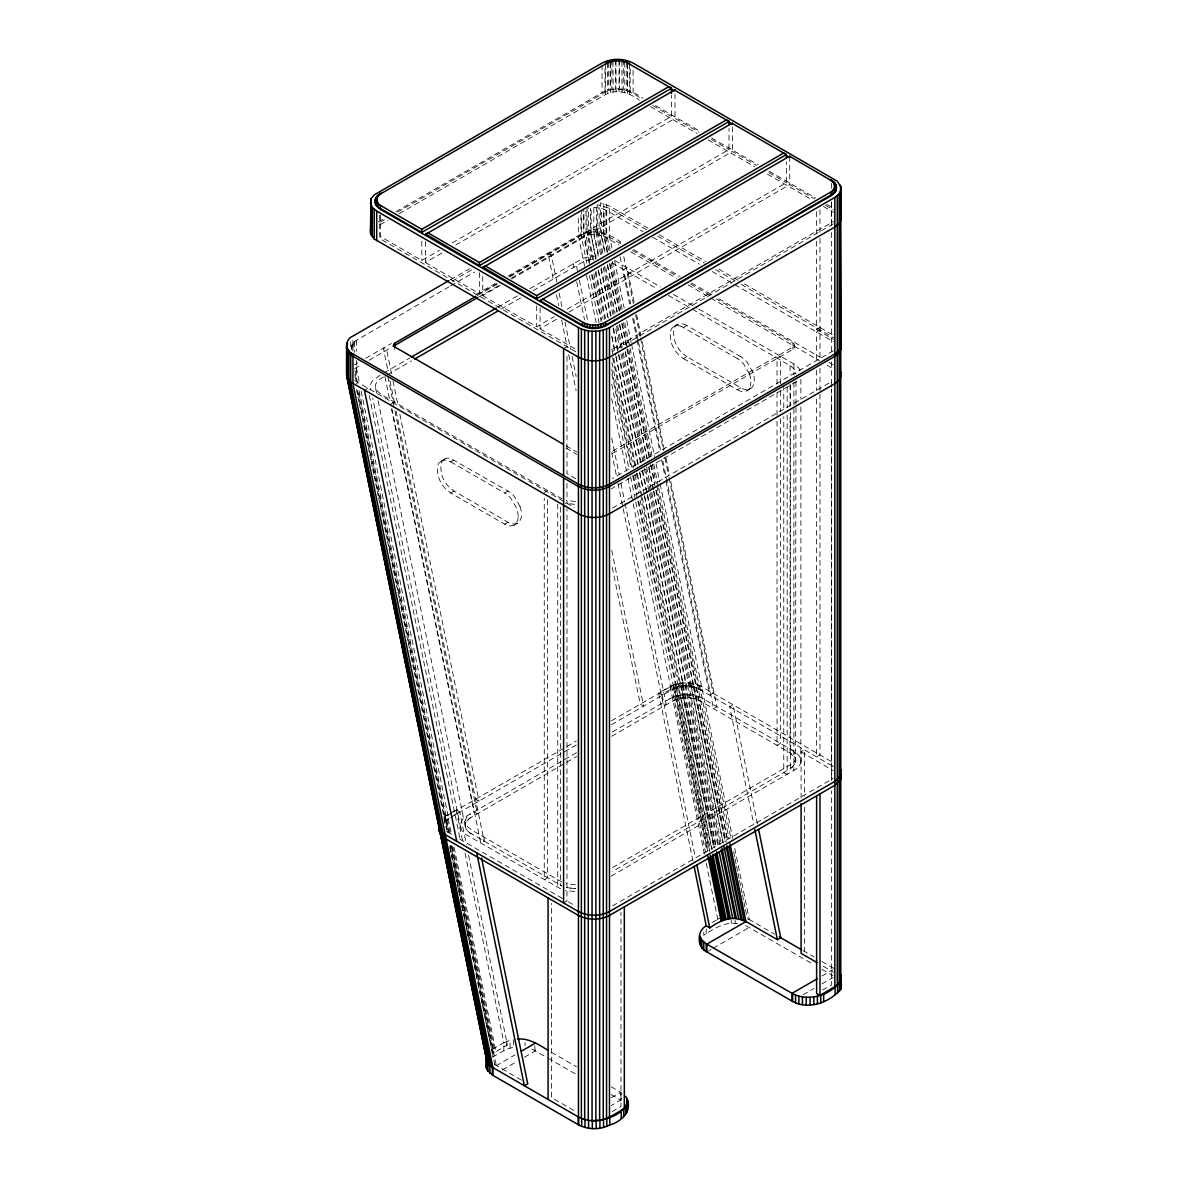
<?xml version="1.0" encoding="UTF-8"?>
<svg xmlns="http://www.w3.org/2000/svg" width="1188" height="1188" viewBox="0 0 1188 1188"><rect width="100%" height="100%" fill="white"/><g stroke="black" fill="none" stroke-linecap="round" stroke-linejoin="round"><path stroke-width="0.75" stroke-dasharray="5 3.75" d="M612.518 905.88L831.466 779.476L831.466 389.1M831.466 387.258L831.466 381.704L833.382 380.383M750.935 382.016L750.356 386.204M560.647 507.291L560.647 885.283L561.879 885.936L471.087 833.575C463.201 830.145 462.889 817.582 470.611 813.825M471.087 833.575C466.052 831.318 462.949 824.101 467.597 820.002A18.533 10.692 0 0 1 470.611 817.715L576.626 756.518M449.034 286.813L356.341 340.332L352.138 344.282L351.514 348.901M795.96 407.514L795.5 763.513L790.525 768.695L612.473 871.487M444.817 821.25L452.509 815.933M361.152 391.149L448.633 818.666L445.485 821.175L356.89 388.224M791.609 767.997L795.812 762.444L795.722 759.191M468.547 855.137L507.35 1044.772L493.169 1053.459L450.623 845.307M520.032 506.43L514.241 496.406A19.008 10.974 60 0 0 508.048 491.09L450.608 458.434A19.067 11.004 60 0 0 444.401 459.073L438.936 463.038A18.934 10.93 60 0 0 437.377 467.344L437.852 474.799A19.201 11.093 60 0 0 439.872 480.501L441.03 482.729A19.067 11.004 60 0 0 445.515 488.847L450.698 493.035L504.677 524.19L509.637 525.972L513.186 525.616A19.186 11.078 60 0 0 515.978 523.656L517.656 520.389A19.008 10.974 60 0 0 518.131 516.32M444.401 459.058L442.307 461.093A19.067 11.004 60 0 0 440.748 465.429L441.223 472.854A19.201 11.093 60 0 0 443.243 478.556L444.401 480.769A19.067 11.004 60 0 0 448.886 486.902L454.083 491.09L508.048 522.245L513.023 524.012L516.557 523.67A19.186 11.078 60 0 0 519.349 521.71L521.027 518.443A19.157 11.063 60 0 0 521.547 514.449M796.688 381.496L611.033 489.011M611.033 876.209L796.688 768.695A23.879 13.781 0 0 0 800.385 758.078L798.93 755.434L793.896 751.172L700.489 697.237C692.084 692.871 681.481 692.619 673.032 696.955L611.672 732.387M612.607 349.198L833.486 221.458M833.382 223.79L612.518 351.514M833.382 350.772L612.518 478.497M831.466 779.476L833.382 778.155M737.659 923.64C725.096 921.517 713.661 928.556 703.786 935.357L703.786 932.238M443.807 817.032L449.019 813.929M491.476 1049.999L492.396 1049.375M354.588 368.785L361.122 364.835M470.611 817.715L466.81 820.908L465.206 826.135M378.319 221.844L384.734 218.147M395.946 211.672L602.064 92.664C615.146 85.536 631.392 89.442 642.708 98.218M379.982 222.275L384.778 219.513M397.564 212.132L605.331 92.174C617.522 85.388 631.912 91.58 641.995 99.317M380.086 224.725L388.105 220.092M399.317 213.617L605.435 94.609C616.513 88.521 629.967 92.857 639.337 100.163M379.937 215.236L379.937 236.278L421.814 260.454L439.426 250.297M452.227 242.901L671.458 116.32L671.458 95.292M425.393 241.476L425.393 262.518L442.99 252.361M455.791 244.966L675.022 118.384L698.841 132.135M450.445 279.759L469.631 268.696M452.049 281.185L472.824 269.186M450.623 285.892L474.606 272.052M354.559 364.731L357.751 362.889M365.741 358.271L391.312 343.51M476.032 294.609L495.203 283.531M507.989 276.151L578.304 235.551C592.129 227.962 609.073 232.967 620.819 242.174L617.448 244.119M425.393 262.518L479.373 293.674L496.97 283.516M509.771 276.121L729.001 149.554L729.001 128.512M477.413 295.441L497.282 283.977M509.504 276.908L590.525 230.13A4.767 2.747 0 0 1 597.267 230.13L621.725 244.253M369.112 360.216L391.491 347.312M478.927 296.896L498.812 285.432M511.36 278.096L590.525 232.477A4.767 2.747 0 0 1 597.267 232.477L618.666 244.832M482.744 276.344L482.744 295.634L500.341 285.462M511.538 279.002L732.372 151.5L756.192 165.251M380.086 375.141L372.364 380.962A23.938 13.825 0 0 0 370.908 389.248M384.14 372.794L409.756 358.004M497.802 307.172L518.621 295.159M529.818 288.684L583.159 258.212L591.787 256.088L599.94 255.984M383.457 377.086L380.769 378.645A18.533 10.692 0 0 0 377.739 380.932L375.809 383.828L375.349 387.065A19.676 11.36 0 0 0 376.522 390.243L381.244 394.49L561.879 498.722M387.511 374.74L411.523 360.885M501.173 309.118L521.992 297.104M533.204 290.629L584.377 261.152L595.856 258.642M364.434 390.199L367.805 388.253M394.253 402.019L390.882 403.965L480.739 843.035L484.11 841.089L484.11 837.198M482.744 295.634L536.709 326.789L554.321 316.632M567.121 309.236L786.352 182.67L786.352 161.627M540.095 307.707L540.095 328.734L557.692 318.577M568.889 312.102L789.723 184.615L814.537 198.931M563.602 348.589L566.973 346.644M673.848 326.581L677.219 324.636M441.03 461.018A19.067 11.004 60 0 1 447.223 460.409L450.698 461.865L454.083 459.919M683.471 327.487L686.857 325.527L740.822 356.697L737.451 358.642L681.689 326.581M450.698 493.035L454.083 491.09M681.704 326.611A19.067 11.004 60 0 0 676.64 325.705L675.17 325.987A19.067 11.004 60 0 0 670.151 332.982L670.626 340.407A19.201 11.093 60 0 0 672.646 346.109L673.804 348.336A19.067 11.004 60 0 0 678.289 354.455L683.471 358.642L686.857 356.697L742.144 388.55A19.26 11.123 60 0 0 745.99 389.649L748.321 389.56A19.112 11.034 60 0 0 752.049 387.407A18.949 10.944 60 0 0 753.741 384.244L754.321 380.071A19.008 10.974 60 0 0 752.806 372.037L747.014 362.013A19.112 11.034 60 0 0 740.792 356.623M450.698 461.865L504.677 493.035L508.048 491.09M816.616 241.164L816.616 329.507L819.987 327.561M819.987 329.893L816.616 331.838L816.616 359.118L819.987 357.157L819.987 235.536M612.562 451.143L792.931 347A4.767 2.747 0 0 0 792.931 343.094L716.498 298.975M544.253 492.515L547.623 490.555M612.562 453.474L792.931 349.331A4.767 2.747 0 0 0 792.931 345.441L792.931 343.094M504.677 524.19L508.048 522.245M683.471 358.642L737.451 389.798L740.822 387.852M514.226 525.141L517.597 523.195M746.985 390.748L750.371 388.803M612.503 508.122L831.466 381.704M450.445 813.097L456.192 809.785L459.682 811.805L466.335 844.312M692.96 860.884L658.598 692.916L673.433 684.837M451.663 813.023L445.262 816.72L445.262 820.611L576.492 744.846M453.252 812.102L576.314 741.06M611.478 720.76L670.611 686.619C680.1 681.674 692.173 681.585 701.648 686.619L834.837 763.513M453.95 815.116L459.682 811.805M658.598 692.916L662.087 694.935C671.888 686.857 686.471 682.046 698.277 688.565L833.234 766.483M611.478 724.65L673.982 688.565C681.422 684.674 690.852 684.674 698.277 688.565M576.462 752.702L467.24 815.77C458.42 819.289 458.42 831.719 467.24 835.253L561.107 889.114M611.746 736.233L673.032 700.861C681.437 696.45 692.129 696.703 700.489 701.128L790.05 752.836L795.321 758.122M801.098 798.054L801.098 751.826L804.469 749.88L804.469 796.109M612.503 867.582L790.525 764.79C797.816 761.731 797.059 751.811 790.05 748.945M563.602 902.969L566.973 901.009L566.973 508.791M492.367 1049.36L503.861 1042.752L507.35 1044.772M711.968 922.571L718.814 918.74M492.367 1057.142L506.756 1049.108L513.662 1047.252L513.662 1039.455M496.094 1065.799L514.983 1054.885M502.39 1069.943L516.557 1061.775M524.428 1057.231L535.446 1050.86L535.446 1046.183M706.815 951.915L711.538 949.197M713.112 948.276L749.331 927.383M611.211 1097.727L620.671 1092.277L620.671 1100.058L611.211 1105.508M821.948 976.061L832.966 969.69M803.058 994.757L814.077 988.401M821.948 983.857L832.966 977.486M612.043 1111.597L620.953 1106.459L620.953 912.31M822.556 990.064L831.466 984.926L831.466 790.777M707.617 850.905L673.626 684.763C682.699 681.764 693.124 682.075 701.648 686.619L701.648 690.51C692.159 685.535 680.1 685.535 670.611 690.51L670.611 686.619L633.174 503.653M717.715 919.26L720.641 917.834M510.068 1048.009L510.068 1040.213L503.831 1042.737L503.831 1050.534M673.032 700.861C681.481 696.524 692.084 696.762 700.489 701.128M669.646 698.915L673.017 697.297A23.879 13.781 0 0 1 691.416 695.158L703.385 698.915M592.604 259.637L587.05 232.462L590.391 232.002L590.391 208.36M575.423 501.499L566.334 500.386M575.423 884.793L566.32 883.694M593.837 207.321L601.633 208.405L605.969 210.231L643.139 231.69M574.621 504.336L565.146 503.192M574.621 891.535L565.146 890.406M648.128 228.334L609.34 205.94L600.608 202.851L600.608 232.462L604.692 252.391M745.812 925.63L814.032 964.73M531.942 1049.108L546.495 1057.246M608.568 250.178L605.969 237.496C598.544 233.605 589.114 233.605 581.689 237.496L581.689 210.231M686.857 325.527L685.06 324.636A18.963 10.944 60 0 0 680.026 323.73L678.556 324.027A19.067 11.004 60 0 0 674.487 327.754A18.934 10.93 60 0 0 673.522 331.007L673.997 338.461A19.201 11.093 60 0 0 676.017 344.164L677.175 346.391A19.067 11.004 60 0 0 681.66 352.509L686.857 356.697M747.297 918.547L749.331 919.586L734.54 847.341M737.451 389.798L738.773 390.496A19.26 11.123 60 0 0 742.619 391.594L744.95 391.505A19.112 11.034 60 0 0 750.371 386.174M561.879 882.031L471.087 829.67L466.379 825.422L465.206 822.23M655.509 105.613L700.341 131.497M711.553 137.957L757.989 164.776M769.185 171.235L815.621 198.04M826.833 204.514L833.352 208.286M652.851 105.584L671.458 116.32M711.538 139.471L729.001 149.554M768.888 172.587L786.352 182.67M825.393 205.212L833.516 210.113M650.534 106.638L696.97 133.442M708.182 139.917L754.603 166.721M767.418 174.116L810.647 199.064M823.447 206.46L833.382 212.414M659.37 234.823L705.954 261.716M718.799 269.141L738.075 280.264M744.49 283.977L834.837 336.13M646.51 229.744L609.34 208.286L597.267 204.722L597.267 232.477M657.766 236.234L704.336 263.127M715.592 269.617L734.867 280.754M741.282 284.452L834.837 338.461M816.616 329.507L833.382 339.397M652.776 237.258L699.361 264.152M712.206 271.562L733.085 283.62M734.704 284.556L833.382 341.743M633.664 249.599L680.249 276.492M691.49 282.982L712.369 295.025M718.799 298.737L819.987 357.157M828.897 362.31L834.837 365.741M632.432 250.43L678.289 276.908M690.51 283.977L710.394 295.441M630.902 251.886L676.878 278.438M688.119 284.927L819.586 360.825M827.011 365.117L833.382 369.008M614.879 260.618L660.573 286.991M673.358 294.372L697.326 308.212M698.915 309.132L793.896 363.959L798.93 368.235L800.385 370.879M612.206 262.964L657.202 288.936M668.384 295.396L690.763 308.316M692.352 309.236L791.178 366.335L794.757 369.899L795.96 374.161M540.095 328.734L575.764 349.331M575.883 351.782L380.086 238.743L380.086 210.989M566.067 445.842L576.759 452.019M566.067 448.173L576.759 454.351M575.883 478.779L566.973 473.641L566.973 354.009M354.588 380.442L574.398 507.528M801.098 751.826L833.382 770.67M748.752 919.26L774.472 934.11M802.984 950.563L814.062 956.964M821.918 961.493L834.54 968.784M823.477 966.29L833.382 972.23M821.918 969.289L832.966 975.675M475.631 799.197L479.002 801.143L399.673 413.483M451.499 834.347L447.044 831.645M459.637 839.04L563.78 899.168M568.458 901.87L575.883 906.162M551.232 1052.182L576.477 1066.765M611.196 1086.797L621.25 1092.604L621.25 1100.4L611.196 1094.594M548.069 1058.152L576.477 1074.546M494.371 1064.3L521.458 1080.174M573.834 1110.424L551.455 1097.504L551.455 903.34M446.881 831.511L448.633 832.699L358.182 390.689M833.382 766.78L831.466 765.458L831.466 389.887M749.435 373.982L743.643 363.959A19.112 11.034 60 0 0 737.421 358.568M460.766 828.333L372.765 398.292M757.469 823.952L733.085 704.766L729.714 706.712L753.727 824.101M634.08 302.094L627.026 267.627L623.655 269.572L630.709 304.039M636.679 314.79L640.763 334.749M642.248 342.01L664.151 449.064M666.008 458.137L669.349 474.458M670.834 481.719L716.884 706.697L713.513 708.642L662.265 458.271M623.789 256.667L633.427 303.772M635.639 314.627L640.094 336.367M640.466 338.179L663.453 450.49M664.924 457.736L668.636 475.853M669.007 477.665L713.127 693.243L709.741 695.188L665.636 479.61M633.679 318.562L638.134 340.332M638.505 342.144L660.78 451.009M620.032 256.801L629.67 303.905M632.64 318.399L636.723 338.313M637.095 340.124L659.696 450.638M661.553 459.697L665.265 477.799M611.939 248.233L609.34 235.551L609.34 205.94M614.538 260.914L624.175 308.004M626.774 320.686L631.214 342.426M631.585 344.238L654.573 456.548M656.058 463.795L659.756 481.912M660.127 483.724L732.699 838.312M699.628 685.58L730.665 837.288M733.62 851.737L734.733 857.142M735.105 858.954L736.218 864.374M736.575 866.171L737.689 871.591M738.06 873.403L739.174 878.823M739.545 880.62L740.644 886.04M741.015 887.852L742.129 893.272M742.5 895.069L743.599 900.489M743.97 902.301L745.084 907.721M745.455 909.518L746.554 914.938M610.068 250.564L606.726 234.259L606.726 204.648M612.295 261.434L622.304 310.35M624.888 323.017L629.714 346.569M630.086 348.381L651.96 455.256M653.801 464.315L658.256 486.055M658.627 487.867L699.034 685.328L699.034 689.218M611.167 262.86L620.804 309.964M623.403 322.646L627.472 342.56M628.957 349.807L650.831 456.697M652.316 463.944L656.385 483.858M656.756 485.669L728.957 838.461M607.499 251.336L603.786 233.219L603.786 203.608M610.097 264.018L619.735 311.122M622.334 323.789L627.145 347.342M627.516 349.153L649.762 457.84M651.247 465.087L654.944 483.204M656.429 490.451L696.094 684.288L696.094 688.179M696.45 687.644L727.501 839.352M607.261 252.792L603.92 236.486L603.92 209.222M609.489 263.662L619.126 310.766M621.725 323.433L649.153 457.499M650.638 464.731L655.449 488.283M655.821 490.095L727.635 841.223M694.445 686.872L726.224 842.188M604.959 251.975L601.633 235.669L601.633 208.405M607.558 264.657L617.196 311.761M619.794 324.443L623.863 344.372M625.348 351.618L647.222 458.494M649.079 467.552L653.519 489.293M653.89 491.104L693.926 686.738M607.276 265.072L616.928 312.162M619.512 324.844L623.596 344.772M625.081 352.019L646.94 458.895M648.797 467.953L653.251 489.694M653.623 491.505L725.497 842.426M693.346 686.545L725.14 841.861M602.851 253.193L599.138 235.076L599.138 207.811M605.806 267.686L615.072 312.979M617.671 325.661L622.854 351.009M623.225 352.821L645.099 459.711M646.584 466.958L651.41 490.496M651.781 492.307L691.446 686.144M691.104 686.025L723.254 843.153M690.376 683.1L723.269 843.822M597.267 232.002L602.078 255.539M604.306 266.409L614.315 315.325M616.542 326.195L621.725 351.559M622.096 353.371L644.341 462.058M645.827 469.305L650.267 491.045M650.638 492.857L689.56 683.055L689.56 686.961M600.593 254.648L596.51 234.719L596.51 207.454M603.192 267.33L612.83 314.419M615.785 328.913L619.497 347.03M620.982 354.276L642.856 461.152M644.341 468.399L649.153 491.951M649.524 493.763L721.101 843.629M687.555 685.58L720.077 844.505M593.822 231.838L599.019 257.202M601.247 268.072L611.256 316.973M613.483 327.843L618.666 353.207M619.037 355.019L641.282 463.706M642.767 470.953L647.208 492.693M647.579 494.505L686.129 682.907L686.129 686.798M598.277 256.326L593.837 234.6L593.822 206.385M600.876 269.008L610.513 316.112M613.112 328.794L640.54 462.845M642.025 470.092L718.755 845.351M685.12 685.521L718.012 846.242M595.96 258.271L591.149 234.719L591.149 207.454M598.559 270.953L608.197 318.042M611.894 336.159L615.607 354.276M615.978 356.088L638.223 464.775M639.708 472.022L644.148 493.763M644.52 495.574L683.442 685.788M590.391 232.002L595.96 259.162M598.188 270.032L607.825 317.137M611.894 337.065L615.607 355.182M615.978 356.994L638.208 465.681M639.693 472.928L643.035 489.233M644.52 496.48L716.438 847.252M682.729 685.639L715.621 846.361M681.526 685.758L714.775 848.306M680.635 683.13L714.27 847.475M593.718 260.439L588.52 235.076L588.52 207.811M595.931 271.31L605.568 318.414M611.879 349.198L613.364 356.445M613.736 358.256L635.966 466.958M637.451 474.205L641.906 495.931M642.277 497.742L680.828 686.144M680.605 685.892L713.869 848.44M595.203 272.319L604.841 319.409M612.622 357.454L634.867 466.142M636.352 473.388L640.421 493.317M640.792 495.129L679.358 683.531L679.358 687.421M678.021 683.56L712.028 849.702M590.852 259.222L586.026 235.669L586.026 208.405M593.822 273.715L603.088 319.008M611.983 362.474L633.486 467.552M634.956 474.799L638.669 492.916M640.154 500.148L711.731 848.9M677.13 686.753L710.394 849.286M589.797 262.206L583.872 233.219L583.872 213.231M592.396 274.888L601.663 320.166M611.672 369.082L631.689 466.899M633.546 475.957L637.243 494.074M638.728 501.321L676.165 684.288L676.165 688.179M675.541 684.154L709.548 850.311M589.293 263.662L583.739 236.486L583.739 209.222M591.52 274.532L601.158 321.621M611.909 374.161L631.184 468.354M632.669 475.601L637.481 499.153M637.852 500.965L676.031 687.555M675.853 687.213L709.488 851.558M674.665 687.733L707.929 850.266M586.857 263.246L580.932 234.259L580.932 214.256M589.471 275.542L599.094 323.017M611.716 384.229L629.12 469.75M630.62 476.611L635.432 500.163M635.803 501.975L673.982 688.565M673.566 688.312L706.815 850.86M671.413 685.639L705.42 851.796M584.615 266.35L578.304 235.551L578.304 215.548M586.471 275.408L596.109 322.497M611.672 398.589L626.507 471.042M627.977 478.289L632.803 501.841M670.062 686.293L704.439 854.261M706.281 863.29L717.745 919.274M577.546 271.116L576.432 265.681L573.047 263.721L574.532 270.983M579.402 280.19L587.57 320.107M611.701 438.045L619.126 474.324M620.982 483.397L624.695 501.544M625.066 503.356L666.275 704.751L662.904 702.806L623.18 508.672M662.087 694.935L695.351 857.484M576.759 281.868L584.555 319.973M611.672 452.42L616.498 476.002M617.983 483.264L622.809 506.86M556.89 282.195L551.321 255.034L547.95 253.074L553.875 282.061M559.103 293.065L562.072 307.558M565.043 322.052L570.596 349.227M572.081 356.474L576.165 376.403M611.746 550.296L643.629 706.088L640.258 704.142L611.716 564.656M556.474 294.743L558.702 305.613M561.672 320.107L567.225 347.282M568.71 354.529L576.121 390.748M391.52 373.626L386.694 350.074L383.323 348.129L388.134 371.681M392.99 380.873L398.188 406.237M389.991 380.739L394.817 404.276M396.109 411.078L484.11 841.089M387.882 376.566L477.353 813.825L473.982 811.879L391.565 409.088M384.882 376.433L390.08 401.826M375.571 388.149L376.67 393.57M378.155 400.801L465.414 827.219M456.192 809.785L462.474 840.48M465.057 853.133L503.861 1042.752M369.29 395.5L460.112 839.307M356.341 367.597L359.667 383.902M448.203 818.428L451.529 834.674M454.128 847.311L495.886 1051.395M447.193 819.067L450.519 835.312M452.747 846.153L494.876 1052.033M354.96 370.597L357.543 383.279M359.028 390.525L446.881 819.854M446.287 819.75L448.886 832.387M451.841 846.836L493.97 1052.716M354.811 374.71L356.667 383.769M451.232 845.336L496.317 1065.666M444.713 816.408L448.084 833.13M450 846.094L494.713 1064.611M356.43 389.501L357.543 394.936M357.915 396.747L359.028 402.183M359.4 403.994L360.513 409.429M360.885 411.241L361.998 416.676M362.37 418.488L363.483 423.923M363.855 425.735L364.968 431.17M365.34 432.981L366.439 438.417M366.81 440.228L367.924 445.663M368.295 447.475L369.409 452.91M369.78 454.722L370.894 460.157M371.265 461.969L372.379 467.389M372.75 469.201L373.864 474.636M374.235 476.447L375.349 481.883M375.72 483.694L376.819 489.129M377.19 490.941L378.304 496.376M378.675 498.188L379.789 503.623M380.16 505.435L381.274 510.87M381.645 512.681L382.759 518.116M383.13 519.928L384.244 525.363M384.615 527.175L385.729 532.61M386.085 534.422L387.199 539.857M387.57 541.669L388.684 547.104M389.055 548.915L390.169 554.351M390.54 556.162L391.654 561.597M392.025 563.409L393.139 568.844M393.51 570.656L394.624 576.091M394.995 577.903L396.094 583.338M396.465 585.149L397.579 590.585M397.95 592.396L399.064 597.831M399.435 599.643L400.549 605.063M400.92 606.875L402.034 612.31M402.405 614.122L403.519 619.557M403.89 621.369L405.004 626.804M405.375 628.615L406.474 634.05M406.845 635.862L407.959 641.297M408.33 643.109L409.444 648.544M409.815 650.356L410.929 655.791M411.3 657.603L412.414 663.038M412.785 664.849L413.899 670.284M414.27 672.096L446.658 830.293M449.985 846.539L458.494 888.075M458.85 889.886L459.964 895.307M460.335 897.103L468.829 938.639M469.201 940.451L470.314 945.871M470.686 947.682L480.665 996.435M481.036 998.247L482.135 1003.667M482.506 1005.464L491.015 1046.999M491.387 1048.811L492.485 1054.231M443.941 818.992L445.055 824.413M449.866 847.89L450.965 853.296M451.336 855.108L452.45 860.528M452.821 862.325L453.92 867.745M454.291 869.557L455.405 874.977M455.776 876.774L456.875 882.194M457.246 884.006L458.36 889.426M458.731 891.223L459.845 896.643M460.202 898.455L461.315 903.875M461.687 905.672L462.8 911.092M463.157 912.904L464.27 918.324M464.642 920.121L465.755 925.541M466.127 927.353L467.226 932.758M467.597 934.57L468.711 939.99M795.96 761.374L794.757 757.098L790.05 752.836L790.05 413.573M831.6 201.782L831.555 222.78M831.466 183.338L831.466 188.877M831.466 202.91L831.466 225.809M831.466 232.477L831.466 353.133M831.466 361.701L831.466 382.477M831.466 769.349L831.466 780.442M819.987 209.771L819.987 233.694M819.987 368.265L819.987 392.322M819.987 394.164L819.987 754.944L816.616 756.89L816.616 397.965M816.616 211.716L816.616 233.798M816.616 370.211L816.616 390.57M804.469 807.201L804.469 951.425M800.89 379.224L800.89 399.48M800.89 406.845L800.89 760.899M795.96 381.571L795.96 405.657M794.327 345.055L794.327 347.386M793.896 363.959L793.896 375.022M793.896 382.402L793.896 770.641M792.931 347L792.931 349.331M790.525 385.179L790.525 405.464M790.525 412.83L790.525 768.695M790.05 365.637L790.05 374.859M790.05 384.08L790.05 406.192M789.723 156.564L789.723 184.615M787.154 387.333L787.154 407.707M787.154 414.998L787.154 774.531L783.768 772.586L783.768 416.736M783.768 385.387L783.768 409.474M780.397 383.828L780.397 356.177L777.026 358.123L777.026 385.402M780.397 391.164L780.397 411.479M780.397 418.8L780.397 743.376L777.026 745.322L777.026 419.973M777.026 392.679L777.026 418.146M735.134 920.269L735.134 923.388M732.372 126.953L732.372 151.5M731.318 920.269L731.318 923.388M706.236 928.986L706.236 933.664M692.916 683.531L692.916 687.421M682.699 683.055L682.699 686.961M675.022 93.852L675.022 118.384M673.24 685.328L673.24 689.218M633.1 70.463L633.1 92.664M630.175 69.038L630.175 91.253M629.581 64.107L629.729 94.609M627.427 63.9L627.427 93.51M627.294 62.994L627.294 91.045M626.848 62.385L626.848 90.14M624.71 62.132L624.843 92.634M623.255 59.786L623.255 89.382M621.903 61.553L622.022 92.055M619.497 59.4L619.497 89.011M618.963 61.256L619.082 91.743M615.978 61.256L616.082 91.743M615.666 59.4L615.666 89.011M613.023 61.553L613.142 92.055M611.894 59.786L611.894 89.382M610.32 63.038L610.32 92.634M610.216 62.147L610.216 90.199M608.301 62.385L608.301 90.14M607.632 63.023L607.721 93.51M605.969 210.231L605.969 237.496M605.331 64.122L605.435 94.609M604.989 69.038L604.989 91.253M602.064 64.909L602.064 92.664M590.525 230.13L590.525 232.477M587.05 207.009L587.05 232.462M566.973 483.249L566.973 503.237M557.751 503.994L557.751 887.51M547.623 499.658L547.623 877.769L544.253 879.714L544.253 498.039M536.709 305.762L536.709 326.789M534.867 1045.856L534.867 1050.534M525.022 1042.574L525.022 1045.692M506.756 1041.312L506.756 1049.108M479.373 272.646L479.373 293.674M421.814 241.179L421.814 260.454M356.341 340.332L356.341 351.247M356.341 360.335L356.341 381.63M354.588 341.52L354.588 352.42M353.178 342.842L353.178 350.118M352.955 340.199L352.955 351.113M352.138 344.282L352.138 349.732M351.514 345.797L351.514 349.435M350.727 341.713L350.727 348.99M394.861 349.331A4.767 2.762 0 0 1 394.297 348.945M749.435 373.938A19.112 11.034 60 0 1 750.95 382.016M520.002 506.355A19.008 10.974 60 0 1 521.502 514.389M518.161 516.409A19.008 10.974 60 0 0 516.661 508.375L510.87 498.351A19.008 10.974 60 0 0 504.677 493.035M575.423 888.698L566.334 887.585L575.423 888.698"/><path stroke-width="1.5" d="M628.437 63.543C621.873 59.786 613.29 59.935 606.623 63.38L379.982 194.238C373.804 196.748 373.448 205.747 379.937 208.227L421.814 232.403L421.814 229.299L668.755 86.724L671.428 88.031L671.458 93.54M479.373 262.518L428.096 232.907L425.542 233.962L479.373 265.637L479.373 262.518L726.314 119.943L728.853 120.998L729.001 125.007M536.709 295.634L485.432 266.023L482.892 267.077L536.709 298.737L536.709 295.634L783.649 153.059L786.204 154.113L786.352 158.123M675.022 89.783L425.393 234.467M732.372 123.032L482.744 267.582M789.723 156.133L540.095 300.698L581.971 324.873C589.397 328.749 598.797 328.705 606.207 324.844L831.555 194.743C837.926 192.248 837.971 183.219 831.6 180.739A1.916 1.143 -57.7 0 0 830.189 179.923L789.723 156.326M439.1 831.555L438.832 825.675L439.916 833.486L445.262 838.535L578.452 915.428C587.941 920.388 599.985 920.388 609.489 915.428L834.837 785.327L840.51 779.64L841.178 773.566M840.51 348.366L840.51 214.82L841.178 346.198L839.203 350.445L834.837 354.054L609.489 484.155C599.985 489.114 587.941 489.114 578.452 484.155L352.955 353.965C344.802 350.772 344.802 339.248 352.955 336.056L448.856 280.68M421.814 229.299L381.348 205.925C375.527 203.712 375.646 195.634 381.393 193.421A1.916 1.158 57.2 0 0 379.982 194.223M540.095 300.698L542.782 299.138L583.249 322.497C589.887 325.972 598.292 325.958 604.915 322.468L830.145 192.441C835.832 190.199 835.847 182.195 830.189 179.923M592.589 327.725L592.753 325.052M615.978 61.256L616.141 60.796M589.649 327.428L590.139 324.799M586.842 326.834L587.644 324.279M608.924 62.593L611.033 61.598M438.847 823.759L439.872 829.625L445.262 834.644L578.452 911.538C587.941 916.497 599.985 916.497 609.489 911.538L834.837 781.422L840.51 775.749M492.931 1075.407L492.931 1067.611C484.778 1064.151 486.531 1054.513 484.674 1047.697M347.609 370.701L346.807 376.596L486.842 1061.107M438.832 829.58L439.1 827.591M618.8 60.796L618.963 61.256M371.027 198.842L370.374 232.833L374.25 238.996L578.452 357.157C587.941 362.132 599.985 362.132 609.489 357.157L834.837 227.057L839.203 223.448L841.178 219.201L841.178 187.392L837.288 181.229L633.1 63.068C623.596 58.093 611.553 58.093 602.064 63.068L374.25 194.862L371.027 198.842L371.027 235.016M370.374 230.621L371.027 228.452M841.178 189.605L839.203 193.852L834.837 197.446L609.489 327.561C599.985 332.521 587.941 332.521 578.452 327.561L376.715 211.093L372.334 207.484L370.374 203.237M841.178 348.529L839.203 352.777L834.837 356.385L609.489 486.486C599.985 491.461 587.941 491.461 578.452 486.486L352.955 356.311C348.44 354.039 344.668 348.336 347.609 343.436M841.178 375.794L839.203 380.041L834.837 383.65L609.489 513.751C599.985 518.725 587.941 518.725 578.452 513.751L350.727 382.061L346.807 376.596L346.807 343.035M486.011 1064.997L486.679 1069.393L492.367 1075.066L578.734 1124.932C588.238 1129.907 600.282 1129.907 609.771 1124.932C622.141 1121.739 633.947 1108.998 625.616 1096.212M841.46 979.179C832.803 994.846 808.82 1002.212 792.619 993.658L706.236 943.792L701.87 940.183L699.895 935.936M840.807 989.159L840.807 974.799L840.807 989.159C829.788 1002.449 808.761 1010.097 792.619 1001.454L706.236 951.588C696.821 946.881 696.821 930.575 706.236 925.883L709.771 927.917C717.983 922.037 728.021 916.646 738.446 918.948M375.646 199.554L375.646 204.692L380.086 209.133L581.823 325.616C589.248 329.492 598.678 329.492 606.103 325.616L831.466 195.5L835.907 191.06L835.907 185.922M840.51 779.64L841.178 777.472M840.51 981.199L840.51 341.802L840.51 981.199L837.288 985.179L819.987 995.44L816.616 993.495L816.616 795.648M588.283 330.843L588.283 1120.254C601.663 1122.497 625.363 1115.161 627.591 1100.459M623.908 61.583L625.363 62.355M421.814 232.403L671.458 88.283L628.289 63.365A1.916 1.054 -62.2 0 1 629.581 64.107M479.373 265.637L729.001 121.503L675.022 90.347M393.852 346.287A4.767 2.762 0 0 1 394.861 345.441L394.861 343.094L475.883 296.332M393.094 346.376L477.799 297.475M411.36 357.083L496.198 308.093M414.731 359.028L497.98 310.974M536.709 298.737L786.352 154.618M521.28 1051.246L535.446 1043.064M746.183 921.413L706.815 944.133L706.815 951.915M723.997 846.762L738.773 919.007L745.945 921.532L777.383 939.678L780.754 937.733L758.583 829.373M817.225 978.793L792.04 993.331L792.04 1001.113M592.055 331.214L592.055 1120.64C604.187 1121.828 614.478 1114.27 624.324 1108.404L624.324 906.86M606.489 63.573L607.632 63.023M610.216 62.147L613.023 61.553M517.433 1039.069C528.883 1037.97 538.817 1044.638 548.069 1050.355M623.314 61.85L624.71 62.132M581.378 328.972L581.378 1118.398L588.58 1120.433L588.58 1128.214M740.97 919.512L726.239 847.282M578.452 327.561L578.452 1116.972L584.986 1119.675L584.986 1127.457M732.372 123.448L784.763 153.698M671.354 89.041L674.561 90.897M728.986 122.319L732.194 124.176M786.634 155.598L789.827 157.455M394.861 343.094A4.767 2.762 0 0 0 394.861 347L563.008 444.074M779.313 936.901L801.41 949.658M817.077 962.607L801.098 953.37L801.098 803.593M486.011 1067.21L486.011 1057.216L486.679 1061.597L492.367 1067.27L578.734 1117.151L578.734 1124.932M600.519 324.265L601.321 326.819M439.1 827.665L441.223 831.437L445.262 834.644L445.262 838.535M598.01 324.784L598.514 327.413M840.51 344.149L841.178 346.317M840.51 371.413L841.178 373.596M840.51 769.185L841.178 771.368M840.51 773.076L841.178 775.259M840.51 974.635L841.178 976.818M840.807 982.595L841.46 984.763M626.922 1106.073L627.591 1110.453M754.84 829.521L777.383 939.678M730.056 843.881L745.945 921.532M728.972 846.569L744.134 920.611M726.967 845.811L742.114 919.854M722.037 848.232L736.441 918.666M721.175 849.925L735.224 918.562M719.126 851.662L732.803 918.487M716.735 851.781L730.397 918.606M715.889 853.726L729.194 918.74M714.968 853.845L728.274 918.873M712.845 854.306L726.15 919.334M711.864 856.518L724.799 919.72M710.231 855.167L723.537 920.18M709.399 857.498L722.334 920.7M707.929 856.266L721.235 921.294M696.836 864.701L709.771 927.917M694.074 866.29L706.266 925.898M481.556 858.063L527.739 1083.812L524.368 1085.758L476.7 852.791M364.434 390.199L456.727 841.267M492.931 1067.611L352.955 383.576L352.955 353.965M443.466 833.471L491.149 1066.438M441.936 832.194L489.619 1065.161M440.897 831.08L488.58 1064.047M346.807 372.631L347.549 376.254M351.618 396.183L353.475 405.242M357.558 425.17L358.301 428.794M362.37 448.722L365.34 463.201M368.31 477.695L369.037 481.318M374.235 506.682L376.091 515.74M380.16 535.669L380.903 539.293M386.1 564.656L387.956 573.715M393.51 600.876L394.995 608.122M397.965 622.616L398.693 626.239M404.262 653.415L405.747 660.662M408.702 675.155L410.558 684.214M414.642 704.142L417.612 718.636M420.567 733.13L421.309 736.753M426.507 762.102L428.363 771.16M432.432 791.089L433.175 794.713M438.357 820.076L439.1 823.7M439.961 829.179L443.644 847.237M445.5 856.266L448.455 870.715M451.41 885.164L455.479 905.033M456.222 908.642L459.177 923.091M462.132 937.54L466.201 957.394M468.042 966.423L469.884 975.467M472.854 989.901L476.908 1009.77M478.764 1018.799L480.605 1027.828M482.462 1036.857L483.932 1044.089M487.555 1062.607L347.609 378.527L347.609 348.93M486.338 1058.285L346.54 374.621L346.54 345.01M595.396 325.052L595.574 327.71M840.51 185.209L840.51 221.384M839.5 983.441L839.5 991.223M839.203 193.852L839.203 983.263M837.585 985.357L837.585 993.138M837.288 195.768L837.288 985.179M835.119 987.035L835.119 994.831M834.837 197.446L834.837 986.872M823.655 993.658L823.655 1001.454M820.73 995.084L820.73 1002.88M819.987 793.896L819.987 995.44M817.403 996.183L817.403 1003.979M813.81 996.94L813.81 1004.736M810.053 997.326L810.053 1005.122M806.221 997.326L806.221 1005.122M802.449 996.94L802.449 1004.736M798.856 996.183L798.856 1003.979M795.544 995.084L795.544 1002.88M792.619 993.658L792.619 1001.454M706.236 943.792L706.236 951.588M703.786 942.099L703.786 949.895M701.87 940.183L701.87 947.979M700.564 938.119L700.564 945.9M626.922 1098.291L626.922 1112.636M625.616 1106.919L625.616 1114.715M623.7 1108.835L623.7 1116.616M621.25 1110.528L621.25 1118.309M609.771 1117.151L609.771 1124.932M609.489 327.561L609.489 1116.972M606.845 1118.561L606.845 1126.358M606.548 328.972L606.548 1118.398M603.534 1119.675L603.534 1127.457M603.237 330.086L603.237 1119.497M599.94 1120.433L599.94 1128.214M599.643 330.843L599.643 1120.254M596.168 1120.804L596.168 1128.6M595.871 331.214L595.871 1120.64M592.337 1120.804L592.337 1128.6M584.689 330.086L584.689 1119.497M581.674 1118.561L581.674 1126.358M578.155 1116.809L578.155 1124.605M563.602 348.589L563.602 475.586M563.602 477.918L563.602 902.969M548.084 897.905L548.084 1099.449M492.367 1067.27L492.367 1075.066M489.901 1065.591L489.901 1073.373M487.986 1063.676L487.986 1071.457M486.679 1061.597L486.679 1069.393M443.035 837.02L443.02 833.13L350.727 382.061L350.727 352.45M441.223 835.327L441.223 831.437L348.93 380.368L348.93 350.757M439.916 829.595L439.916 833.486M394.861 347L394.861 347.772M376.715 211.093L376.715 240.689M374.25 209.4L374.25 238.996M372.334 207.484L372.334 237.08M626.195 62.34A1.916 0.891 -68 0 1 627.294 62.994M607.766 62.37A1.916 0.891 67.9 0 1 608.731 62.37M378.066 195.56A1.916 1.277 50.6 0 1 379.625 194.639M376.566 197.059A1.916 1.411 39.1 0 1 378.304 195.961M375.527 198.678A1.916 1.515 25 0 1 377.383 197.401M375.007 200.371A1.916 1.559 8.8 0 1 376.923 198.916M375.007 202.094A1.916 1.559 -8.5 0 1 376.908 200.445M375.512 203.801A1.916 1.515 -24.8 0 1 377.368 201.96M376.537 205.42A1.916 1.411 -38.8 0 1 378.274 203.4M378.022 206.92A1.916 1.277 -50.5 0 1 379.596 204.722M379.937 208.227A1.916 1.158 -57.8 0 1 381.348 205.925M605.494 63.469A1.916 1.054 62.1 0 1 606.623 63.38M831.956 181.14A1.916 1.277 -50.4 0 1 833.516 182.061M833.278 182.462A1.916 1.411 -38.9 0 1 835.015 183.546M834.169 183.902A1.916 1.515 -24.7 0 1 836.025 185.18M834.629 185.417A1.916 1.559 -8.4 0 1 836.545 186.872M834.629 186.947A1.916 1.559 8.7 0 1 836.545 188.595M834.154 188.447A1.916 1.515 24.8 0 1 836.01 190.303M833.248 189.887A1.916 1.411 39 0 1 834.986 191.921M831.912 191.223A1.916 1.277 50.5 0 1 833.486 193.421M830.145 192.441A1.916 1.143 57.8 0 1 831.555 194.743M604.915 322.483A1.916 1.04 62.3 0 1 606.207 324.844M602.821 323.492A1.916 0.891 68 0 1 603.92 325.958M584.244 325.972A1.916 0.891 -68 0 1 585.342 323.507M581.971 324.873A1.916 1.054 -62.1 0 1 583.249 322.497"/></g></svg>
